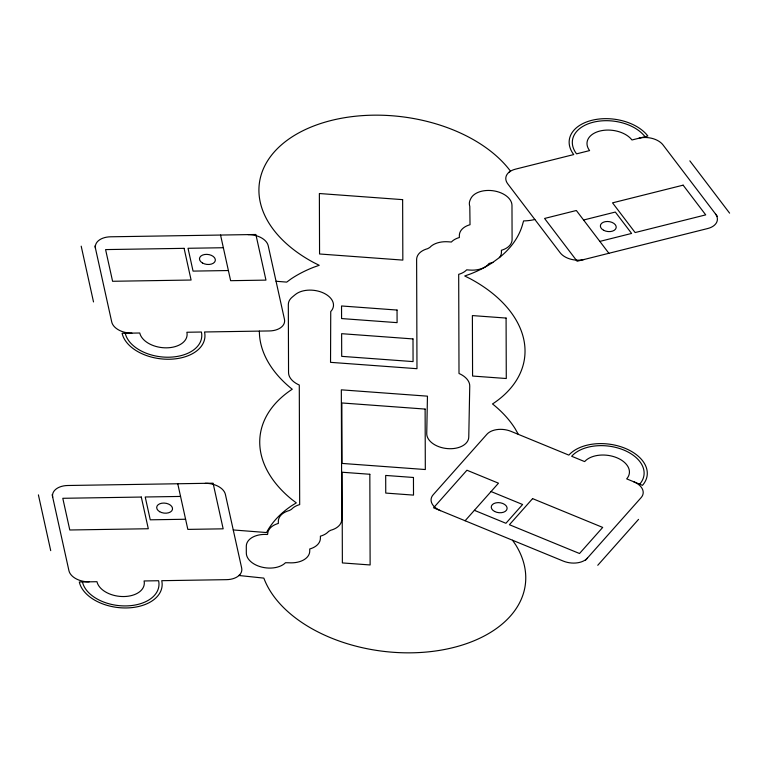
<?xml version="1.0" encoding="UTF-8"?>
<svg xmlns="http://www.w3.org/2000/svg" width="768" height="768" viewBox="0 0 768 768"><rect width="100%" height="100%" fill="white"/><g stroke="black" fill="none" stroke-linecap="round" stroke-linejoin="round"><path stroke-width="1.15" d="M259.392 331.104L259.373 331.421A133.45 83.981 7.1 0 0 291.379 388.56L292.272 389.242L291.379 389.789A133.45 83.981 7.1 0 0 291.734 499.402L296.304 502.867L291.754 505.67A133.45 83.981 7.1 0 0 266.525 532.541L233.251 529.958M465.101 520.762L498.48 483.187L466.934 470.227L433.565 507.802L563.232 561.072A17.923 11.28 7.1 0 0 587.347 558.163M585.494 560.246L641.126 497.626A17.923 11.28 7.1 0 0 633.696 481.747M597.763 565.286L638.554 519.36M239.76 574.723L238.925 575.501L263.846 578.112A133.45 83.981 7.1 0 0 434.246 651.168A133.45 83.981 7.1 0 0 515.549 544.618L512.525 540.24M499.363 257.606L500.534 256.051A21.11 13.286 7.1 0 0 501.427 252.25L501.418 250.262L502.79 249.84A21.11 13.286 7.1 0 0 512.093 239.434L511.978 205.421A21.11 13.286 7.1 0 0 494.928 191.069A21.11 13.286 7.1 0 0 471.456 197.453A43.392 27.312 7.1 0 0 470.179 199.93A21.11 13.286 7.1 0 0 469.795 206.381L470.026 224.717L468.662 225.139A21.11 13.286 7.1 0 0 459.35 235.555L459.36 237.533L457.997 237.955A21.11 13.286 7.1 0 0 452.208 241.219L451.392 242.026L448.272 241.795A21.11 13.286 7.1 0 0 429.763 247.488L427.69 248.659A21.11 13.286 7.1 0 0 416.621 259.613L416.976 368.698L330.538 362.342L330.739 311.53A21.11 13.286 7.1 0 0 323.789 293.146A21.11 13.286 7.1 0 0 295.344 294.547L292.205 297.13A21.11 13.286 7.1 0 0 288.326 304.589L288.547 372.605A21.11 13.286 7.1 0 0 297.926 384.394L299.29 385.018L299.683 504.605L298.32 505.027A21.11 13.286 7.1 0 0 291.475 509.328L289.402 510.499A21.11 13.286 7.1 0 0 278.333 521.453L278.333 523.44L276.97 523.862A21.11 13.286 7.1 0 0 267.667 534.269L267.274 534.499A21.11 13.286 7.1 0 0 246.298 546.307L246.326 553.104A21.11 13.286 7.1 0 0 261.878 567.13A21.11 13.286 7.1 0 0 285.494 562.723L288.768 562.771A21.11 13.286 7.1 0 0 309.744 550.963L309.734 548.986L311.098 548.563A21.11 13.286 7.1 0 0 320.4 538.147L320.4 536.17L321.763 535.747A21.11 13.286 7.1 0 0 328.608 531.446L330.682 530.275A21.11 13.286 7.1 0 0 341.75 519.312L341.328 389.837L427.459 396.163L426.739 433.546A21.11 13.286 7.1 0 0 447.494 448.608A21.11 13.286 7.1 0 0 468.768 437.011L469.747 386.112A21.11 13.286 7.1 0 0 460.474 374.179L459.005 373.507L458.688 274.32L460.051 273.907A21.11 13.286 7.1 0 0 465.84 270.643L466.656 269.837L469.776 270.067A21.11 13.286 7.1 0 0 488.285 264.374L488.947 263.53L492.883 262.358L499.363 257.606A133.45 83.981 7.1 0 0 522.979 222.941L523.632 220.906A35.846 22.56 7.1 0 0 533.674 219.763L534.835 219.456M509.165 172.128L510.49 171.235L509.971 170.486A133.45 83.981 7.1 0 0 305.27 129.6A133.45 83.981 7.1 0 0 313.891 262.646L319.229 265.296L313.91 267.168A133.45 83.981 7.1 0 0 291.024 278.947L286.714 282.115L276.058 281.261M583.574 220.013L615.331 212.054L631.603 233.443L599.837 241.402M223.354 247.728L188.026 248.285L193.056 271.104L228.384 270.538M180.547 496.435L145.219 496.992L150.259 519.811L185.587 519.245M491.059 491.539L522.605 504.499L505.92 523.286L474.374 510.326M689.837 160.848L729.6 213.139M717.245 216.23L663.024 144.931A17.923 11.28 7.1 0 0 639.014 138.211M608.88 253.286L576.346 210.499L544.579 218.458L577.114 261.245L707.693 228.528A17.923 11.28 7.1 0 0 715.44 213.85M518.323 434.352L515.174 428.736A133.45 83.981 7.1 0 0 493.382 404.63L492.49 403.949L493.382 403.402A133.45 83.981 7.1 0 0 470.054 278.64L464.717 275.981L470.045 274.109A133.45 83.981 7.1 0 0 492.922 262.33M220.55 235.046L230.63 280.685L265.958 280.118L255.878 234.49L110.64 236.794A17.923 11.28 7.1 0 0 95.501 248.477M177.754 483.754L187.834 529.392L223.162 528.826L213.082 483.197L67.843 485.501A17.923 11.28 7.1 0 0 52.694 497.184M94.934 245.942L111.734 321.994A17.923 11.28 7.1 0 0 131.914 333.12M81.197 246.163L93.514 301.93M52.138 494.65L68.938 570.701A17.923 11.28 7.1 0 0 89.117 581.827M38.4 494.87L50.717 550.637M82.445 581.933A38.64 24.317 7.1 0 0 125.952 605.923A38.64 24.317 7.1 0 0 158.602 580.733L144.077 580.963A23.904 15.043 7.1 0 1 123.878 596.544A23.904 15.043 7.1 0 1 96.97 581.702L79.306 581.99A41.827 26.323 7.1 0 0 126.403 607.949A41.827 26.323 7.1 0 0 161.741 580.685L226.502 579.658A17.923 11.28 7.1 0 0 241.651 567.965L225.408 494.448A17.923 11.28 7.1 0 0 205.229 483.322M639.658 484.195A38.64 24.317 7.1 0 0 623.645 449.981A38.64 24.317 7.1 0 0 571.661 456.269L584.63 461.597A23.904 15.043 7.1 0 1 616.781 457.709A23.904 15.043 7.1 0 1 626.688 478.867L642.461 485.347A41.827 26.323 7.1 0 0 625.133 448.31A41.827 26.323 7.1 0 0 568.858 455.117L511.027 431.357A17.923 11.28 7.1 0 0 486.912 434.275L433.142 494.813A17.923 11.28 7.1 0 0 440.573 510.682M125.242 333.226A38.64 24.317 7.1 0 0 168.749 357.216A38.64 24.317 7.1 0 0 201.398 332.026L186.874 332.256A23.904 15.043 7.1 0 1 166.675 347.837A23.904 15.043 7.1 0 1 139.766 332.995L122.102 333.283A41.827 26.323 7.1 0 0 169.2 359.242A41.827 26.323 7.1 0 0 204.538 331.978L269.299 330.95A17.923 11.28 7.1 0 0 284.448 319.258L268.214 245.741A17.923 11.28 7.1 0 0 248.026 234.614M645.014 136.704A38.64 24.317 7.1 0 0 593.251 122.227A38.64 24.317 7.1 0 0 576.547 153.859L589.603 150.586A23.904 15.043 7.1 0 1 599.933 131.021A23.904 15.043 7.1 0 1 631.958 139.978L647.837 136.003A41.827 26.323 7.1 0 0 591.802 120.326A41.827 26.323 7.1 0 0 573.725 154.57L515.491 169.152A17.923 11.28 7.1 0 0 507.744 183.83L560.16 252.758A17.923 11.28 7.1 0 0 584.17 259.469M532.598 498.624L509.424 524.726L579.514 553.517L602.698 527.424L532.598 498.624M683.126 185.165L612.538 202.848L635.126 232.56L705.715 214.877L683.126 185.165M184.099 248.342L105.59 249.59L112.589 281.28L191.098 280.032L184.099 248.342M141.293 497.05L62.794 498.298L69.792 529.987L148.301 528.739L141.293 497.05M402.634 199.642L319.373 193.526L319.565 253.987L402.835 260.102L402.634 199.642M397.046 310.051L341.539 305.971L341.578 318.566L397.094 322.646L397.046 310.051M506.083 318.058L472.387 315.581L472.579 376.042L506.285 378.518L506.083 318.058M413.002 338.928L341.626 333.686L341.702 356.352L413.069 361.594L413.002 338.928M425.117 409.075L341.856 402.96L342.048 463.421L425.318 469.536L425.117 409.075M369.83 474.269L342.077 472.234L342.374 562.925L370.128 564.96L369.83 474.269M413.453 477.475L385.69 475.44L385.747 493.075L413.51 495.11L413.453 477.475M159.658 511.69A7.968 5.011 7.1 0 0 172.454 509.482A7.968 5.011 7.1 0 0 161.75 503.222A7.968 5.011 7.1 0 0 159.658 511.69M494.602 511.459A7.968 5.011 7.1 0 0 507.082 508.762A7.968 5.011 7.1 0 0 495.888 502.867A7.968 5.011 7.1 0 0 494.602 511.459M202.454 262.982A7.968 5.011 7.1 0 0 215.261 260.774A7.968 5.011 7.1 0 0 204.547 254.515A7.968 5.011 7.1 0 0 202.454 262.982M603.562 230.237A7.968 5.011 7.1 0 0 616.166 227.722A7.968 5.011 7.1 0 0 605.146 221.693A7.968 5.011 7.1 0 0 603.562 230.237"/></g></svg>
